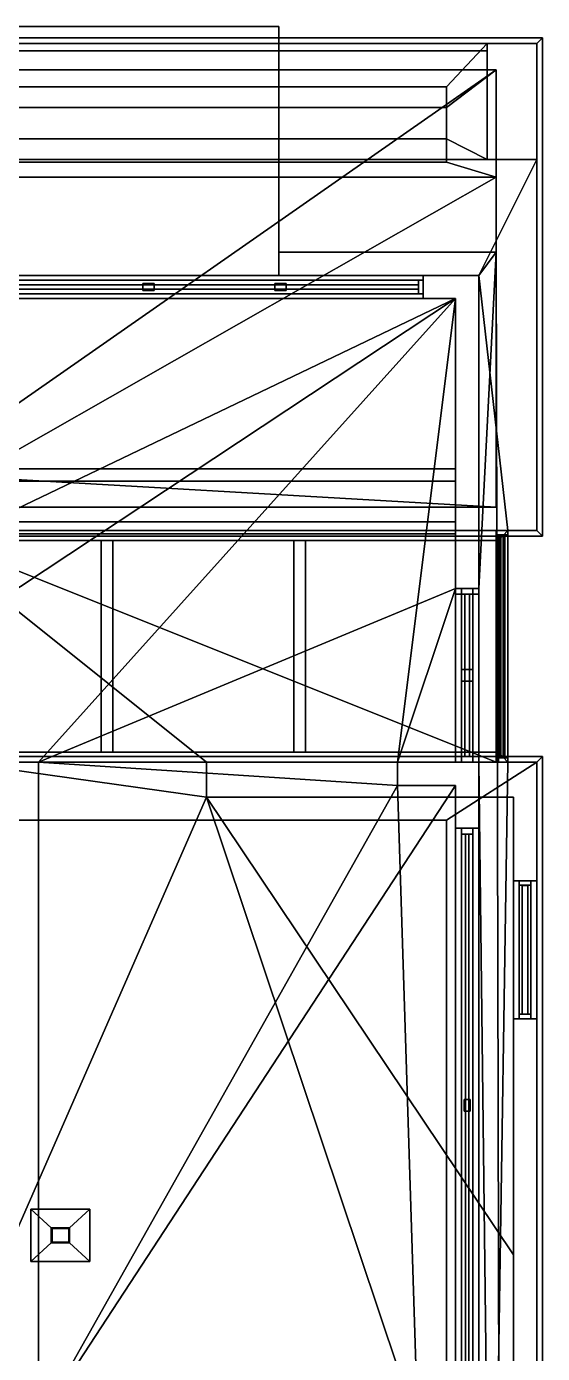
# Model space of a CAD drawing. Extents: x -7.1 to 5.5, y -11 to 12.
# Drawn here: x 0.99 to 5.44, y 0.6 to 12.05 of the extents above; entities that cross this region are included whole.
import ezdxf

# ---------------------------------------------------------------- set-up
doc = ezdxf.new("R2010")
doc.units = 0

msp = doc.modelspace()

# ---------------------------------------------------------------- linework, layer by layer
for points in [[(3.165, 12.047, -0.005), (-4.785, 12.047, -0.005), (-4.785, 12.047, 1.319), (3.165, 12.047, 1.319)], [(-4.785, 9.9, 1.319), (3.165, 9.9, 1.319), (3.165, 12.047, 1.319), (-4.785, 12.047, 1.319)], [(3.165, 12.047, -0.005), (3.165, 12.047, 1.319), (3.165, 10.1, 0.095), (3.165, 10.1, -0.005)], [(3.165, 12.047, 1.319), (3.165, 9.9, 1.319), (3.165, 9.9, 0.095), (3.165, 10.1, 0.095)], [(5.44, 11.95, 12.1), (5.44, 11.95, 11.97), (-7.06, 11.95, 11.97), (-7.06, 11.95, 12.1)], [(5.39, 11.9, 12.1), (5.44, 11.95, 12.1), (-7.06, 11.95, 12.1), (-7.01, 11.9, 12.1)], [(-7.01, 11.9, 11.97), (-7.06, 11.95, 11.97), (5.44, 11.95, 11.97), (5.39, 11.9, 11.97)], [(5.39, 7.7, 12.1), (5.44, 7.65, 12.1), (5.44, 11.95, 12.1), (5.39, 11.9, 12.1)], [(5.39, 11.9, 11.97), (5.44, 11.95, 11.97), (5.44, 7.65, 11.97), (5.39, 7.7, 11.97)], [(5.44, 11.95, 12.1), (5.44, 7.65, 12.1), (5.44, 7.65, 11.97), (5.44, 11.95, 11.97)], [(4.962, 11.9, 10.695), (-6.582, 11.9, 10.695), (-7.01, 11.9, 12.226), (5.39, 11.9, 12.226)], [(-7.01, 11.9, 12.226), (-7.01, 7.7, 12.226), (5.39, 7.7, 12.226), (5.39, 11.9, 12.226)], [(-6.582, 11.9, 3.737), (4.962, 11.9, 3.737), (4.962, 11.836, 3.721), (-6.582, 11.836, 3.721)], [(4.962, 11.9, 3.737), (-6.582, 11.9, 3.737), (-6.233, 11.527, 4.835), (4.612, 11.527, 4.835)], [(-6.582, 11.9, 7.095), (4.962, 11.9, 7.095), (4.962, 10.9, 7.095), (-6.582, 10.9, 7.095)], [(4.962, 11.9, 7.095), (-6.582, 11.9, 7.095), (-6.233, 11.527, 8.435), (4.612, 11.527, 8.435)], [(-6.582, 11.9, 10.695), (4.962, 11.9, 10.695), (4.962, 10.9, 10.695), (-6.582, 10.9, 10.695)], [(-6.582, 11.836, 3.721), (4.962, 11.836, 3.721), (4.962, 10.9, 3.495), (-6.582, 10.9, 3.495)], [(4.962, 10.9, 7.095), (4.962, 11.9, 3.737), (4.612, 11.527, 4.835), (4.612, 11.078, 6.455)], [(4.962, 10.9, 10.695), (4.962, 11.9, 7.095), (4.612, 11.527, 8.435), (4.612, 11.078, 10.055)], [(4.962, 10.9, 3.495), (4.962, 11.837, 3.722), (4.962, 11.9, 3.495)], [(4.962, 10.9, 7.095), (4.962, 11.9, 7.095), (4.962, 11.9, 3.495)], [(5.39, 11.9, 7.095), (5.39, 11.9, 3.495), (4.962, 11.9, 3.495), (4.962, 11.9, 7.095)], [(4.962, 11.9, 3.495), (5.39, 11.9, 3.495), (5.39, 10.9, 3.495), (4.962, 10.9, 3.495)], [(4.962, 10.9, 10.695), (4.962, 11.9, 10.695), (4.962, 11.9, 7.095)], [(5.39, 11.9, 10.695), (5.39, 11.9, 7.095), (4.962, 11.9, 7.095), (4.962, 11.9, 10.695)], [(5.39, 11.9, 10.695), (4.962, 11.9, 10.695), (5.39, 11.9, 12.226)], [(5.39, 7.7, 3.495), (5.39, 11.9, 3.495), (5.39, 11.9, 7.095), (5.39, 7.7, 7.095)], [(5.39, 7.7, 7.095), (5.39, 11.9, 7.095), (5.39, 11.9, 10.695), (5.39, 7.7, 10.695)], [(5.39, 11.9, 10.695), (5.39, 11.9, 12.226), (5.39, 7.7, 12.226), (5.39, 7.7, 10.695)], [(-6.66, 11.674, 3.695), (5.04, 11.674, 3.695), (4.612, 11.348, 4.835), (-6.233, 11.348, 4.835)], [(0.04, 8.189, 3.695), (5.04, 11.674, 3.695), (-6.66, 11.674, 3.695), (-2.16, 8.189, 3.695)], [(-6.66, 11.674, 7.295), (5.04, 11.674, 7.295), (4.612, 11.348, 8.435), (-6.233, 11.348, 8.435)], [(0.04, 8.189, 7.295), (5.04, 11.674, 7.295), (-6.66, 11.674, 7.295), (-2.16, 8.189, 7.295)], [(5.04, 11.674, 3.695), (0.04, 8.189, 3.695), (5.04, 7.9, 3.695)], [(5.04, 11.674, 7.295), (0.04, 8.189, 7.295), (5.04, 7.9, 7.295)], [(5.04, 11.674, 3.695), (5.04, 10.748, 6.895), (4.612, 10.878, 6.455), (4.612, 11.348, 4.835)], [(5.04, 11.674, 7.295), (5.04, 10.748, 10.495), (4.612, 10.878, 10.055), (4.612, 11.348, 8.435)], [(5.04, 11.674, 3.695), (5.04, 7.9, 3.695), (5.04, 7.9, 6.895), (5.04, 10.748, 6.895)], [(5.04, 11.674, 7.295), (5.04, 7.9, 7.295), (5.04, 7.9, 10.495), (5.04, 10.748, 10.495)], [(4.612, 11.348, 4.835), (4.612, 11.527, 4.835), (-6.233, 11.527, 4.835), (-6.233, 11.348, 4.835)], [(4.612, 11.348, 8.435), (4.612, 11.527, 8.435), (-6.233, 11.527, 8.435), (-6.233, 11.348, 8.435)], [(4.612, 10.878, 6.455), (4.612, 11.078, 6.455), (4.612, 11.527, 4.835), (4.612, 11.348, 4.835)], [(4.612, 10.878, 10.055), (4.612, 11.078, 10.055), (4.612, 11.527, 8.435), (4.612, 11.348, 8.435)], [(-6.582, 10.9, 7.095), (4.962, 10.9, 7.095), (4.612, 11.078, 6.455), (-6.233, 11.078, 6.455)], [(-6.582, 10.9, 10.695), (4.962, 10.9, 10.695), (4.612, 11.078, 10.055), (-6.233, 11.078, 10.055)], [(-6.233, 10.878, 6.455), (-6.233, 11.078, 6.455), (4.612, 11.078, 6.455), (4.612, 10.878, 6.455)], [(-6.233, 10.878, 10.055), (-6.233, 11.078, 10.055), (4.612, 11.078, 10.055), (4.612, 10.878, 10.055)], [(-7.01, 10.9, 3.295), (-7.01, 10.9, 3.495), (5.39, 10.9, 3.495), (5.39, 10.9, 3.295)], [(4.89, 9.9, 3.295), (-6.51, 9.9, 3.295), (-7.01, 10.9, 3.295), (5.39, 10.9, 3.295)], [(5.04, 10.748, 6.895), (-6.66, 10.748, 6.895), (-6.233, 10.878, 6.455), (4.612, 10.878, 6.455)], [(5.04, 10.748, 10.495), (-6.66, 10.748, 10.495), (-6.233, 10.878, 10.055), (4.612, 10.878, 10.055)], [(4.89, 9.9, 3.295), (5.39, 10.9, 3.295), (5.39, 7.7, 3.295), (5.14, 7.7, 3.295)], [(5.39, 10.9, 3.295), (5.39, 10.9, 3.495), (5.39, 7.7, 3.495), (5.39, 7.7, 3.295)], [(-2.16, 7.9, 6.895), (-6.66, 10.748, 6.895), (5.04, 10.748, 6.895), (0.04, 7.9, 6.895)], [(-2.16, 7.9, 10.495), (-6.66, 10.748, 10.495), (5.04, 10.748, 10.495), (0.04, 7.9, 10.495)], [(5.04, 10.748, 6.895), (5.04, 7.9, 6.895), (0.04, 7.9, 6.895)], [(5.04, 10.748, 10.495), (5.04, 7.9, 10.495), (0.04, 7.9, 10.495)], [(4.89, 9.9, 0.095), (5.04, 10.1, 0.095), (3.165, 10.1, 0.095), (3.165, 9.9, 0.095)], [(5.04, 10.1, 0.095), (5.04, 10.1, -0.005), (3.165, 10.1, -0.005), (3.165, 10.1, 0.095)], [(4.89, 7.2, 0.095), (5.04, 10.1, 0.095), (4.89, 9.9, 0.095)], [(4.89, 7.2, 0.095), (4.89, 5.7, 0.095), (5.09, -10.867, 0.095), (5.04, 10.1, 0.095)], [(5.09, -10.867, 0.095), (5.09, -10.867, -0.005), (5.04, 10.1, -0.005), (5.04, 10.1, 0.095)], [(-6.51, 9.9, 3.295), (4.89, 9.9, 3.295), (4.411, 9.9, 2.993), (-6.031, 9.9, 2.993)], [(3.165, 9.9, 1.319), (-4.785, 9.9, 1.319), (-6.031, 9.9, 1.495), (4.411, 9.9, 1.495)], [(4.411, 9.9, 1.495), (-6.031, 9.9, 1.495), (-6.031, 9.7, 1.495), (4.411, 9.7, 1.495)], [(-6.031, 9.9, 2.993), (4.411, 9.9, 2.993), (4.411, 9.7, 2.993), (-6.031, 9.7, 2.993)], [(4.411, 9.86, 2.993), (4.371, 9.86, 2.953), (-5.991, 9.86, 2.953), (-6.031, 9.86, 2.993)], [(-6.031, 9.86, 1.495), (-5.991, 9.86, 1.535), (4.371, 9.86, 1.535), (4.411, 9.86, 1.495)], [(4.371, 9.86, 1.535), (-5.991, 9.86, 1.535), (-5.991, 9.74, 1.535), (4.371, 9.74, 1.535)], [(-5.991, 9.86, 2.953), (4.371, 9.86, 2.953), (4.371, 9.74, 2.953), (-5.991, 9.74, 2.953)], [(4.411, 9.9, 1.495), (4.89, 9.9, 0.095), (3.165, 9.9, 0.095), (3.165, 9.9, 1.319)], [(4.371, 9.86, 2.953), (4.371, 9.86, 1.535), (4.371, 9.74, 1.535), (4.371, 9.74, 2.953)], [(4.411, 9.86, 1.495), (4.371, 9.86, 1.535), (4.371, 9.86, 2.953), (4.411, 9.86, 2.993)], [(4.411, 9.9, 2.993), (4.411, 9.9, 1.495), (4.411, 9.7, 1.495), (4.411, 9.7, 2.993)], [(4.89, 9.9, 3.295), (4.89, 9.9, 0.095), (4.411, 9.9, 1.495), (4.411, 9.9, 2.993)], [(4.89, 7.2, 0.095), (4.89, 9.9, 0.095), (4.89, 9.9, 3.295), (4.89, 7.2, 2.095)], [(4.89, 7.2, 3.095), (4.89, 9.9, 3.295), (4.89, -10.5, 3.295), (4.89, 5.7, 3.095)], [(4.89, 9.9, 3.295), (5.14, 7.7, 3.295), (5.14, 5.7, 3.295), (4.89, -10.5, 3.295)], [(4.89, 7.2, 2.095), (4.89, 9.9, 3.295), (4.89, 7.2, 3.095)], [(4.411, 9.74, 1.495), (4.371, 9.74, 1.535), (-5.991, 9.74, 1.535), (-6.031, 9.74, 1.495)], [(-6.031, 9.74, 2.993), (-5.991, 9.74, 2.953), (4.371, 9.74, 2.953), (4.411, 9.74, 2.993)], [(-5.991, 9.818, 1.535), (-5.991, 9.818, 2.953), (4.371, 9.818, 2.953), (4.371, 9.818, 1.535)], [(-5.991, 9.818, 2.953), (-5.991, 9.782, 2.953), (4.371, 9.782, 2.953), (4.371, 9.818, 2.953)], [(4.371, 9.818, 1.535), (4.371, 9.782, 1.535), (-5.991, 9.782, 1.535), (-5.991, 9.818, 1.535)], [(-5.991, 9.782, 1.535), (4.371, 9.782, 1.535), (4.371, 9.782, 2.953), (-5.991, 9.782, 2.953)], [(1.989, 9.77, 2.953), (1.989, 9.83, 2.953), (1.989, 9.83, 1.535), (1.989, 9.77, 1.535)], [(1.989, 9.83, 1.535), (1.989, 9.83, 2.953), (2.089, 9.83, 2.953), (2.089, 9.83, 1.535)], [(1.989, 9.77, 2.953), (1.989, 9.77, 1.535), (2.089, 9.77, 1.535), (2.089, 9.77, 2.953)], [(2.089, 9.77, 2.953), (2.089, 9.77, 1.535), (2.089, 9.83, 1.535), (2.089, 9.83, 2.953)], [(3.129, 9.83, 1.535), (3.129, 9.83, 2.953), (3.229, 9.83, 2.953), (3.229, 9.83, 1.535)], [(3.129, 9.77, 2.953), (3.129, 9.83, 2.953), (3.129, 9.83, 1.535), (3.129, 9.77, 1.535)], [(3.129, 9.77, 2.953), (3.129, 9.77, 1.535), (3.229, 9.77, 1.535), (3.229, 9.77, 2.953)], [(3.229, 9.77, 2.953), (3.229, 9.77, 1.535), (3.229, 9.83, 1.535), (3.229, 9.83, 2.953)], [(4.371, 9.818, 2.953), (4.371, 9.782, 2.953), (4.371, 9.782, 1.535), (4.371, 9.818, 1.535)], [(4.411, 9.74, 2.993), (4.371, 9.74, 2.953), (4.371, 9.74, 1.535), (4.411, 9.74, 1.495)], [(4.69, 9.7, 3.095), (-3.66, 5.7, 3.095), (-6.31, 9.7, 3.095)], [(-6.31, 9.7, 0.095), (0.64, 5.7, 0.095), (1.09, 5.7, 0.095), (4.69, 9.7, 0.095)], [(4.69, 9.7, 3.095), (-6.31, 9.7, 3.095), (-6.031, 9.7, 2.993), (4.411, 9.7, 2.993)], [(-6.31, 9.7, 0.095), (4.69, 9.7, 0.095), (4.411, 9.7, 1.495), (-6.031, 9.7, 1.495)], [(4.69, 9.7, 3.095), (-1.36, 5.7, 3.095), (-3.66, 5.7, 3.095)], [(4.69, 9.7, 3.095), (1.09, 5.7, 3.095), (-1.36, 5.7, 3.095)], [(4.69, 7.2, 3.095), (1.09, 5.7, 3.095), (4.69, 9.7, 3.095)], [(1.09, 5.7, 0.095), (4.19, 5.7, 0.095), (4.69, 9.7, 0.095)], [(4.69, 7.2, 0.095), (4.69, 9.7, 0.095), (4.19, 5.7, 0.095)], [(4.69, 9.7, 0.095), (4.69, 9.7, 2.095), (4.411, 9.7, 1.495)], [(4.69, 9.7, 2.095), (4.69, 9.7, 3.095), (4.411, 9.7, 2.993), (4.411, 9.7, 1.495)], [(4.69, 9.7, 2.095), (4.69, 7.2, 2.095), (4.69, 7.2, 3.095), (4.69, 9.7, 3.095)], [(4.69, 9.7, 0.095), (4.69, 7.2, 0.095), (4.69, 7.2, 2.095), (4.69, 9.7, 2.095)], [(4.69, 8.23, 1.045), (-4.31, 8.23, 1.045), (-4.31, 7.67, 1.045), (4.69, 7.67, 1.045)], [(4.69, 8.23, 0.945), (-4.31, 8.23, 0.945), (-4.31, 8.23, 1.045), (4.69, 8.23, 1.045)], [(4.69, 8.23, 0.945), (4.69, 7.67, 0.945), (-4.31, 7.67, 0.945), (-4.31, 8.23, 0.945)], [(0.04, 8.189, 3.695), (0.04, 7.9, 3.695), (5.04, 7.9, 3.695)], [(0.04, 8.189, 7.295), (0.04, 7.9, 7.295), (5.04, 7.9, 7.295)], [(4.69, 8.125, 0.095), (-4.31, 8.125, 0.095), (-4.31, 8.125, 0.945), (4.69, 8.125, 0.945)], [(5.04, 7.9, 3.695), (0.04, 7.9, 3.695), (0.04, 7.9, 6.895), (5.04, 7.9, 6.895)], [(5.04, 7.9, 7.295), (0.04, 7.9, 7.295), (0.04, 7.9, 10.495), (5.04, 7.9, 10.495)], [(-7.01, 7.7, 12.1), (-7.06, 7.65, 12.1), (5.44, 7.65, 12.1), (5.39, 7.7, 12.1)], [(5.39, 7.7, 11.97), (5.44, 7.65, 11.97), (-7.06, 7.65, 11.97), (-7.01, 7.7, 11.97)], [(-6.76, 7.7, 11.345), (5.14, 7.7, 11.345), (5.39, 7.7, 12.226), (-7.01, 7.7, 12.226)], [(5.14, 7.7, 11.345), (-6.76, 7.7, 11.345), (-6.679, 7.613, 11.345), (5.059, 7.613, 11.345)], [(5.059, 7.613, 11.345), (-6.679, 7.613, 11.345), (-6.66, 7.7, 11.019), (5.04, 7.7, 11.019)], [(4.69, 7.775, 0.945), (-4.31, 7.775, 0.945), (-4.31, 7.775, 0.095), (4.69, 7.775, 0.095)], [(-4.31, 7.67, 0.945), (4.69, 7.67, 0.945), (4.69, 7.67, 1.045), (-4.31, 7.67, 1.045)], [(5.04, 5.7, 6.895), (-0.685, 5.7, 6.895), (0.04, 7.7, 6.895)], [(5.04, 5.7, 3.495), (5.04, 7.7, 3.495), (0.04, 7.7, 3.495), (2.54, 5.7, 3.495)], [(0.04, 7.7, 3.495), (5.04, 7.7, 3.495), (5.04, 7.7, 6.895), (0.04, 7.7, 6.895)], [(0.04, 7.7, 6.895), (5.04, 7.7, 6.895), (5.04, 5.7, 6.895)], [(0.39, 5.7, 3.495), (2.54, 5.7, 3.495), (0.04, 7.7, 3.495)], [(5.04, 5.7, 7.095), (5.04, 7.7, 7.095), (0.04, 7.7, 7.095), (2.54, 5.7, 7.095)], [(0.04, 7.7, 7.095), (5.04, 7.7, 7.095), (5.04, 7.7, 11.019), (0.04, 7.7, 11.019)], [(0.39, 5.7, 7.095), (2.54, 5.7, 7.095), (0.04, 7.7, 7.095)], [(5.04, 7.7, 3.495), (5.04, 5.7, 3.495), (5.04, 5.738, 3.544), (5.04, 7.662, 3.544)], [(5.04, 5.7, 7.095), (5.04, 7.7, 7.095), (5.04, 7.662, 7.046), (5.04, 5.738, 7.046)], [(5.04, 7.662, 7.046), (5.04, 7.7, 7.095), (5.04, 7.7, 3.495), (5.04, 7.662, 3.544)], [(5.04, 5.7, 6.895), (5.04, 7.7, 6.895), (5.04, 7.7, 7.095), (5.04, 5.7, 7.095)], [(5.04, 7.7, 7.095), (5.04, 5.7, 7.095), (5.04, 5.738, 7.144), (5.04, 7.662, 7.144)], [(5.04, 5.7, 10.695), (5.04, 7.7, 10.695), (5.04, 7.662, 10.646), (5.04, 5.738, 10.646)], [(5.04, 7.662, 10.646), (5.04, 7.7, 10.695), (5.04, 7.7, 7.095), (5.04, 7.662, 7.144)], [(5.059, 5.7, 11.019), (5.04, 7.7, 11.019), (5.04, 7.7, 10.695), (5.04, 5.7, 10.695)], [(5.059, 5.787, 11.345), (5.059, 7.613, 11.345), (5.04, 7.7, 11.019), (5.059, 5.7, 11.019)], [(5.14, 5.7, 11.345), (5.14, 7.7, 11.345), (5.059, 7.613, 11.345), (5.059, 5.787, 11.345)], [(5.14, 7.7, 3.495), (5.39, 7.7, 3.495), (5.39, 7.7, 7.095), (5.14, 7.7, 7.095)], [(5.14, 5.7, 7.095), (5.14, 5.738, 7.046), (5.14, 7.662, 7.046), (5.14, 7.7, 7.095)], [(5.14, 7.7, 3.495), (5.14, 7.662, 3.544), (5.14, 5.738, 3.544), (5.14, 5.7, 3.495)], [(5.14, 7.7, 7.095), (5.14, 7.662, 7.046), (5.14, 7.662, 3.544), (5.14, 7.7, 3.495)], [(5.39, 7.7, 3.295), (5.39, 7.7, 3.495), (5.14, 7.7, 3.495), (5.14, 7.7, 3.295)], [(5.14, 5.7, 3.295), (5.14, 7.7, 3.295), (5.14, 7.7, 3.495), (5.14, 5.7, 3.495)], [(5.14, 7.7, 7.095), (5.39, 7.7, 7.095), (5.39, 7.7, 10.695), (5.14, 7.7, 10.695)], [(5.14, 5.7, 10.695), (5.14, 5.738, 10.646), (5.14, 7.662, 10.646), (5.14, 7.7, 10.695)], [(5.14, 7.7, 7.095), (5.14, 7.662, 7.144), (5.14, 5.738, 7.144), (5.14, 5.7, 7.095)], [(5.14, 7.7, 10.695), (5.14, 7.662, 10.646), (5.14, 7.662, 7.144), (5.14, 7.7, 7.095)], [(5.14, 7.7, 10.695), (5.39, 7.7, 10.695), (5.39, 7.7, 12.226), (5.14, 7.7, 11.345)], [(5.14, 5.7, 10.695), (5.14, 7.7, 10.695), (5.14, 7.7, 11.345), (5.14, 5.7, 11.345)], [(5.44, 7.65, 12.1), (-7.06, 7.65, 12.1), (-7.06, 7.65, 11.97), (5.44, 7.65, 11.97)], [(5.059, 7.613, 11.239), (5.059, 5.787, 11.239), (-6.679, 5.787, 11.239), (-6.679, 7.613, 11.239)], [(-6.679, 5.787, 11.275), (5.059, 5.787, 11.275), (5.059, 7.613, 11.275), (-6.679, 7.613, 11.275)], [(5.059, 7.613, 11.275), (5.059, 7.613, 11.239), (-6.679, 7.613, 11.239), (-6.679, 7.613, 11.275)], [(1.631, 7.613, 11.213), (1.631, 5.787, 11.213), (1.631, 5.787, 11.301), (1.631, 7.613, 11.301)], [(1.731, 5.787, 11.213), (1.631, 5.787, 11.213), (1.631, 7.613, 11.213), (1.731, 7.613, 11.213)], [(1.731, 7.613, 11.301), (1.631, 7.613, 11.301), (1.631, 5.787, 11.301), (1.731, 5.787, 11.301)], [(1.731, 5.787, 11.301), (1.731, 5.787, 11.213), (1.731, 7.613, 11.213), (1.731, 7.613, 11.301)], [(3.395, 7.613, 11.301), (3.295, 7.613, 11.301), (3.295, 5.787, 11.301), (3.395, 5.787, 11.301)], [(3.395, 5.787, 11.213), (3.295, 5.787, 11.213), (3.295, 7.613, 11.213), (3.395, 7.613, 11.213)], [(3.295, 7.613, 11.213), (3.295, 5.787, 11.213), (3.295, 5.787, 11.301), (3.295, 7.613, 11.301)], [(3.395, 5.787, 11.301), (3.395, 5.787, 11.213), (3.395, 7.613, 11.213), (3.395, 7.613, 11.301)], [(5.14, 5.738, 3.544), (5.14, 7.662, 3.544), (5.04, 7.662, 3.544), (5.04, 5.738, 3.544)], [(5.14, 7.662, 7.046), (5.14, 5.738, 7.046), (5.04, 5.738, 7.046), (5.04, 7.662, 7.046)], [(5.14, 7.662, 7.046), (5.04, 7.662, 7.046), (5.04, 7.662, 3.544), (5.14, 7.662, 3.544)], [(5.14, 5.738, 7.144), (5.14, 7.662, 7.144), (5.04, 7.662, 7.144), (5.04, 5.738, 7.144)], [(5.14, 7.662, 10.646), (5.14, 5.738, 10.646), (5.04, 5.738, 10.646), (5.04, 7.662, 10.646)], [(5.14, 7.662, 10.646), (5.04, 7.662, 10.646), (5.04, 7.662, 7.144), (5.14, 7.662, 7.144)], [(5.059, 5.787, 11.275), (5.059, 5.787, 11.239), (5.059, 7.613, 11.239), (5.059, 7.613, 11.275)], [(5.065, 5.738, 5.944), (5.065, 7.662, 5.944), (5.065, 7.662, 5.846), (5.065, 5.738, 5.846)], [(5.115, 5.738, 5.944), (5.115, 7.662, 5.944), (5.065, 7.662, 5.944), (5.065, 5.738, 5.944)], [(5.115, 7.662, 5.846), (5.115, 5.738, 5.846), (5.065, 5.738, 5.846), (5.065, 7.662, 5.846)], [(5.115, 7.662, 4.646), (5.115, 5.738, 4.646), (5.065, 5.738, 4.646), (5.065, 7.662, 4.646)], [(5.115, 5.738, 4.744), (5.115, 7.662, 4.744), (5.065, 7.662, 4.744), (5.065, 5.738, 4.744)], [(5.065, 5.738, 4.744), (5.065, 7.662, 4.744), (5.065, 7.662, 4.646), (5.065, 5.738, 4.646)], [(5.065, 5.738, 9.544), (5.065, 7.662, 9.544), (5.065, 7.662, 9.446), (5.065, 5.738, 9.446)], [(5.115, 5.738, 9.544), (5.115, 7.662, 9.544), (5.065, 7.662, 9.544), (5.065, 5.738, 9.544)], [(5.115, 7.662, 9.446), (5.115, 5.738, 9.446), (5.065, 5.738, 9.446), (5.065, 7.662, 9.446)], [(5.115, 7.662, 8.246), (5.115, 5.738, 8.246), (5.065, 5.738, 8.246), (5.065, 7.662, 8.246)], [(5.115, 5.738, 8.344), (5.115, 7.662, 8.344), (5.065, 7.662, 8.344), (5.065, 5.738, 8.344)], [(5.065, 5.738, 8.344), (5.065, 7.662, 8.344), (5.065, 7.662, 8.246), (5.065, 5.738, 8.246)], [(5.08, 5.738, 3.544), (5.08, 5.738, 7.046), (5.08, 7.662, 7.046), (5.08, 7.662, 3.544)], [(5.1, 5.738, 3.544), (5.08, 5.738, 3.544), (5.08, 7.662, 3.544), (5.1, 7.662, 3.544)], [(5.1, 7.662, 7.046), (5.08, 7.662, 7.046), (5.08, 5.738, 7.046), (5.1, 5.738, 7.046)], [(5.1, 7.662, 7.046), (5.1, 7.662, 3.544), (5.08, 7.662, 3.544), (5.08, 7.662, 7.046)], [(5.08, 5.738, 7.144), (5.08, 5.738, 10.646), (5.08, 7.662, 10.646), (5.08, 7.662, 7.144)], [(5.1, 5.738, 7.144), (5.08, 5.738, 7.144), (5.08, 7.662, 7.144), (5.1, 7.662, 7.144)], [(5.1, 7.662, 10.646), (5.08, 7.662, 10.646), (5.08, 5.738, 10.646), (5.1, 5.738, 10.646)], [(5.1, 7.662, 10.646), (5.1, 7.662, 7.144), (5.08, 7.662, 7.144), (5.08, 7.662, 10.646)], [(5.1, 5.738, 3.544), (5.1, 7.662, 3.544), (5.1, 7.662, 7.046), (5.1, 5.738, 7.046)], [(5.1, 5.738, 7.144), (5.1, 7.662, 7.144), (5.1, 7.662, 10.646), (5.1, 5.738, 10.646)], [(5.115, 5.738, 5.944), (5.115, 5.738, 5.846), (5.115, 7.662, 5.846), (5.115, 7.662, 5.944)], [(5.115, 5.738, 4.744), (5.115, 5.738, 4.646), (5.115, 7.662, 4.646), (5.115, 7.662, 4.744)], [(5.115, 5.738, 9.544), (5.115, 5.738, 9.446), (5.115, 7.662, 9.446), (5.115, 7.662, 9.544)], [(5.115, 5.738, 8.344), (5.115, 5.738, 8.246), (5.115, 7.662, 8.246), (5.115, 7.662, 8.344)], [(4.69, 7.2, 3.095), (4.19, 5.7, 3.095), (1.09, 5.7, 3.095)], [(4.69, 7.2, 3.095), (4.69, 5.7, 3.095), (4.19, 5.7, 3.095)], [(4.69, 7.2, 0.095), (4.19, 5.7, 0.095), (4.69, 5.7, 0.095)], [(4.69, 7.2, 2.095), (4.69, 5.7, 2.095), (4.69, 5.75, 2.179), (4.69, 7.15, 2.179)], [(4.69, 5.7, 3.095), (4.69, 7.2, 3.095), (4.69, 7.15, 3.012), (4.69, 5.75, 3.012)], [(4.69, 7.2, 3.095), (4.69, 7.2, 2.095), (4.69, 7.15, 2.179), (4.69, 7.15, 3.012)], [(4.89, 5.7, 2.095), (4.69, 5.7, 2.095), (4.69, 7.2, 2.095), (4.89, 7.2, 2.095)], [(4.69, 7.2, 0.095), (4.89, 7.2, 0.095), (4.89, 7.2, 2.095), (4.69, 7.2, 2.095)], [(4.69, 7.2, 0.095), (4.69, 5.7, 0.095), (4.89, 5.7, 0.095), (4.89, 7.2, 0.095)], [(4.89, 7.15, 2.179), (4.89, 7.15, 3.012), (4.69, 7.15, 3.012), (4.69, 7.15, 2.179)], [(4.89, 5.75, 3.012), (4.69, 5.75, 3.012), (4.69, 7.15, 3.012), (4.89, 7.15, 3.012)], [(4.89, 5.75, 2.179), (4.89, 7.15, 2.179), (4.69, 7.15, 2.179), (4.69, 5.75, 2.179)], [(4.74, 7.2, 2.095), (4.74, 7.15, 2.02), (4.74, 5.75, 2.02), (4.74, 5.7, 2.095)], [(4.74, 7.2, 0.095), (4.74, 7.15, 0.095), (4.74, 7.15, 2.02), (4.74, 7.2, 2.095)], [(4.84, 5.75, 2.02), (4.74, 5.75, 2.02), (4.74, 7.15, 2.02), (4.84, 7.15, 2.02)], [(4.74, 7.15, 0.095), (4.84, 7.15, 0.095), (4.84, 7.15, 2.02), (4.74, 7.15, 2.02)], [(4.77, 5.75, 2.179), (4.77, 5.75, 3.012), (4.77, 7.15, 3.012), (4.77, 7.15, 2.179)], [(4.77, 5.75, 2.179), (4.77, 7.15, 2.179), (4.81, 7.15, 2.179), (4.81, 5.75, 2.179)], [(4.77, 5.75, 3.012), (4.81, 5.75, 3.012), (4.81, 7.15, 3.012), (4.77, 7.15, 3.012)], [(4.77, 7.15, 2.179), (4.77, 7.15, 3.012), (4.81, 7.15, 3.012), (4.81, 7.15, 2.179)], [(4.81, 7.15, 2.179), (4.81, 7.15, 3.012), (4.81, 5.75, 3.012), (4.81, 5.75, 2.179)], [(4.84, 5.7, 2.095), (4.84, 5.75, 2.02), (4.84, 7.15, 2.02), (4.84, 7.2, 2.095)], [(4.84, 7.2, 2.095), (4.84, 7.15, 2.02), (4.84, 7.15, 0.095), (4.84, 7.2, 0.095)], [(4.89, 5.7, 2.095), (4.89, 7.2, 2.095), (4.89, 7.15, 2.179), (4.89, 5.75, 2.179)], [(4.89, 7.2, 2.095), (4.89, 7.2, 3.095), (4.89, 7.15, 3.012), (4.89, 7.15, 2.179)], [(4.89, 7.2, 3.095), (4.89, 5.7, 3.095), (4.89, 5.75, 3.012), (4.89, 7.15, 3.012)], [(4.74, 6.5, 2.179), (4.74, 6.5, 3.012), (4.84, 6.5, 3.012), (4.84, 6.5, 2.179)], [(4.74, 6.4, 2.179), (4.74, 6.4, 3.012), (4.74, 6.5, 3.012), (4.74, 6.5, 2.179)], [(4.84, 6.5, 2.179), (4.84, 6.5, 3.012), (4.84, 6.4, 3.012), (4.84, 6.4, 2.179)], [(4.84, 6.4, 2.179), (4.84, 6.4, 3.012), (4.74, 6.4, 3.012), (4.74, 6.4, 2.179)], [(-7.06, 5.75, 11.97), (-7.06, 5.75, 12.1), (5.44, 5.75, 12.1), (5.44, 5.75, 11.97)], [(-7.01, 5.7, 11.97), (-7.06, 5.75, 11.97), (5.44, 5.75, 11.97), (5.39, 5.7, 11.97)], [(5.39, 5.7, 12.1), (5.44, 5.75, 12.1), (-7.06, 5.75, 12.1), (-7.01, 5.7, 12.1)], [(-6.76, 5.7, 11.345), (5.14, 5.7, 11.345), (5.059, 5.787, 11.345), (-6.679, 5.787, 11.345)], [(-6.679, 5.787, 11.345), (5.059, 5.787, 11.345), (5.059, 5.7, 11.019), (-6.66, 5.7, 11.019)], [(5.059, 5.787, 11.239), (5.059, 5.787, 11.275), (-6.679, 5.787, 11.275), (-6.679, 5.787, 11.239)], [(4.89, 5.75, 3.012), (4.89, 5.75, 2.179), (4.69, 5.75, 2.179), (4.69, 5.75, 3.012)], [(4.69, 5.7, 2.095), (4.69, 5.7, 3.095), (4.69, 5.75, 3.012), (4.69, 5.75, 2.179)], [(4.84, 5.75, 0.095), (4.74, 5.75, 0.095), (4.74, 5.75, 2.02), (4.84, 5.75, 2.02)], [(4.74, 5.7, 2.095), (4.74, 5.75, 2.02), (4.74, 5.75, 0.095), (4.74, 5.7, 0.095)], [(4.77, 5.75, 3.012), (4.77, 5.75, 2.179), (4.81, 5.75, 2.179), (4.81, 5.75, 3.012)], [(4.84, 5.7, 0.095), (4.84, 5.75, 0.095), (4.84, 5.75, 2.02), (4.84, 5.7, 2.095)], [(4.89, 5.7, 3.095), (4.89, 5.7, 2.095), (4.89, 5.75, 2.179), (4.89, 5.75, 3.012)], [(5.04, 5.738, 3.544), (5.04, 5.7, 3.495), (5.04, 5.7, 7.095), (5.04, 5.738, 7.046)], [(5.14, 5.738, 3.544), (5.04, 5.738, 3.544), (5.04, 5.738, 7.046), (5.14, 5.738, 7.046)], [(5.04, 5.738, 7.144), (5.04, 5.7, 7.095), (5.04, 5.7, 10.695), (5.04, 5.738, 10.646)], [(5.14, 5.738, 7.144), (5.04, 5.738, 7.144), (5.04, 5.738, 10.646), (5.14, 5.738, 10.646)], [(5.1, 5.738, 3.544), (5.1, 5.738, 7.046), (5.08, 5.738, 7.046), (5.08, 5.738, 3.544)], [(5.1, 5.738, 7.144), (5.1, 5.738, 10.646), (5.08, 5.738, 10.646), (5.08, 5.738, 7.144)], [(5.14, 5.7, 7.095), (5.14, 5.7, 3.495), (5.14, 5.738, 3.544), (5.14, 5.738, 7.046)], [(5.14, 5.7, 10.695), (5.14, 5.7, 7.095), (5.14, 5.738, 7.144), (5.14, 5.738, 10.646)], [(5.39, 5.7, 11.97), (5.44, 5.75, 11.97), (5.44, -11.05, 11.97), (5.39, -11, 11.97)], [(5.39, -11, 12.1), (5.44, -11.05, 12.1), (5.44, 5.75, 12.1), (5.39, 5.7, 12.1)], [(5.44, 5.75, 11.97), (5.44, 5.75, 12.1), (5.44, -11.05, 12.1), (5.44, -11.05, 11.97)], [(5.39, 5.7, 12.226), (-7.01, 5.7, 12.226), (-6.232, 5.199, 12.226), (4.612, 5.199, 12.226)], [(5.14, 5.7, 11.345), (-6.76, 5.7, 11.345), (-7.01, 5.7, 12.226), (5.39, 5.7, 12.226)], [(1.09, 5.7, 3.095), (0.64, 5.7, 2.095), (-0.36, 5.7, 2.095), (-1.36, 5.7, 3.095)], [(0.39, 5.7, 6.495), (-0.685, 5.7, 6.895), (5.04, 5.7, 6.895), (2.54, 5.7, 6.495)], [(0.39, 5.7, 10.095), (-0.685, 5.7, 11.019), (5.059, 5.7, 11.019), (2.54, 5.7, 10.095)], [(2.54, 5.4, 6.495), (0.39, 0.5, 6.495), (0.39, 5.7, 6.495)], [(2.54, 5.7, 6.495), (2.54, 5.4, 6.495), (0.39, 5.7, 6.495)], [(2.54, 5.4, 3.495), (0.39, 5.7, 3.495), (0.39, 0.5, 3.495)], [(2.54, 5.4, 3.495), (2.54, 5.7, 3.495), (0.39, 5.7, 3.495)], [(2.54, 5.4, 10.095), (0.39, 0.5, 10.095), (0.39, 5.7, 10.095)], [(2.54, 5.7, 10.095), (2.54, 5.4, 10.095), (0.39, 5.7, 10.095)], [(2.54, 5.4, 7.095), (0.39, 5.7, 7.095), (0.39, 0.5, 7.095)], [(2.54, 5.4, 7.095), (2.54, 5.7, 7.095), (0.39, 5.7, 7.095)], [(1.09, 5.7, 3.095), (1.09, 5.7, 0.095), (0.64, 5.7, 0.095), (0.64, 5.7, 2.095)], [(4.19, 5.5, 3.095), (1.09, 5.7, 3.095), (4.19, 5.7, 3.095)], [(1.09, 0, 3.095), (1.09, 5.7, 3.095), (4.19, 5.5, 3.095)], [(1.09, 0, 0.095), (4.19, 5.5, 0.095), (4.19, 5.7, 0.095), (1.09, 5.7, 0.095)], [(1.09, 0, 3.095), (1.09, 0, 0.095), (1.09, 5.7, 0.095), (1.09, 5.7, 3.095)], [(2.54, 5.7, 6.495), (5.04, 5.7, 6.895), (5.04, 5.7, 3.495)], [(2.54, 5.7, 3.495), (2.54, 5.7, 6.495), (5.04, 5.7, 3.495)], [(2.54, 5.7, 3.495), (2.54, 5.4, 3.495), (2.54, 5.4, 6.495), (2.54, 5.7, 6.495)], [(2.54, 5.7, 10.095), (5.059, 5.7, 11.019), (5.04, 5.7, 7.095)], [(2.54, 5.7, 7.095), (2.54, 5.7, 10.095), (5.04, 5.7, 7.095)], [(2.54, 5.7, 7.095), (2.54, 5.4, 7.095), (2.54, 5.4, 10.095), (2.54, 5.7, 10.095)], [(4.19, 5.5, 3.095), (4.19, 5.7, 3.095), (4.19, 5.7, 0.095), (4.19, 5.5, 0.095)], [(4.69, 5.7, 3.095), (4.69, 5.7, 0.095), (4.19, 5.7, 0.095), (4.19, 5.7, 3.095)], [(5.39, -11, 12.226), (5.39, 5.7, 12.226), (4.612, 5.199, 12.226), (4.612, -10.499, 12.226)], [(4.89, 5.7, 0.095), (4.69, 5.7, 0.095), (4.69, 5.7, 2.095), (4.89, 5.7, 2.095)], [(4.89, 5.7, 3.095), (4.89, -10.5, 3.295), (4.89, -8.88, 2.87), (4.89, 5.13, 2.87)], [(4.89, 5.7, 2.095), (4.89, 5.7, 3.095), (4.89, 5.13, 2.87)], [(4.89, -10.5, 3.295), (5.14, 5.7, 3.295), (5.39, 5.7, 3.295), (5.39, -11, 3.295)], [(4.89, -10.5, 0.095), (4.89, 5.7, 0.095), (4.89, 5.13, 0.42), (4.89, -8.88, 0.42)], [(4.89, 5.7, 0.095), (4.89, 5.7, 2.095), (4.89, 5.13, 2.87), (4.89, 5.13, 0.42)], [(4.89, 5.7, 0.095), (4.89, -10.5, 0.095), (5.09, -10.867, 0.095)], [(5.39, 5.7, 3.495), (5.14, 5.7, 3.495), (5.14, 5.7, 7.095), (5.39, 5.7, 7.095)], [(5.39, 5.7, 3.295), (5.14, 5.7, 3.295), (5.14, 5.7, 3.495), (5.39, 5.7, 3.495)], [(5.39, 5.7, 7.095), (5.14, 5.7, 7.095), (5.14, 5.7, 10.695), (5.39, 5.7, 10.695)], [(5.14, 5.7, 10.695), (5.14, 5.7, 11.345), (5.39, 5.7, 12.226), (5.39, 5.7, 10.695)], [(5.39, 5.7, 3.495), (5.39, 4.678, 4.317), (5.39, 3.488, 4.317), (5.39, 1.45, 3.495)], [(5.39, 5.7, 7.095), (5.39, 4.678, 5.673), (5.39, 4.678, 4.317), (5.39, 5.7, 3.495)], [(5.39, 1.45, 7.095), (5.39, 3.488, 5.673), (5.39, 4.678, 5.673), (5.39, 5.7, 7.095)], [(5.39, 5.7, 3.295), (5.39, 5.7, 3.495), (5.39, -11, 3.495), (5.39, -11, 3.295)], [(5.39, 5.7, 7.095), (5.39, 4.678, 7.917), (5.39, 3.488, 7.917), (5.39, 1.45, 7.095)], [(5.39, 5.7, 10.695), (5.39, 4.678, 9.273), (5.39, 4.678, 7.917), (5.39, 5.7, 7.095)], [(5.39, 1.45, 10.695), (5.39, 3.488, 9.273), (5.39, 4.678, 9.273), (5.39, 5.7, 10.695)], [(5.39, 5.7, 10.695), (5.39, 5.7, 12.226), (5.39, -11, 12.226), (5.39, -11, 10.695)], [(1.09, 0, 3.095), (4.19, 5.5, 3.095), (4.69, 5.5, 3.095)], [(4.69, -10.3, 3.095), (1.09, 0, 3.095), (4.69, 5.5, 3.095)], [(4.69, -10.3, 0.095), (4.19, 5.5, 0.095), (1.09, 0, 0.095)], [(4.69, -10.3, 0.095), (4.69, 5.5, 0.095), (4.19, 5.5, 0.095)], [(4.69, 5.5, 0.095), (4.69, 5.5, 3.095), (4.19, 5.5, 3.095), (4.19, 5.5, 0.095)], [(4.69, -10.3, 3.095), (4.69, 5.5, 3.095), (4.69, 5.13, 2.87), (4.69, -8.88, 2.87)], [(4.69, -10.3, 0.095), (4.69, -8.88, 0.42), (4.69, 5.13, 0.42), (4.69, 5.5, 0.095)], [(4.69, 5.13, 0.42), (4.69, 5.13, 2.87), (4.69, 5.5, 3.095), (4.69, 5.5, 0.095)], [(2.54, 5.4, 6.495), (5.19, -2.5, 6.495), (0.39, 0.5, 6.495)], [(5.19, -2.5, 3.495), (2.54, 5.4, 3.495), (0.39, 0.5, 3.495)], [(2.54, 5.4, 10.095), (5.19, -2.5, 10.095), (0.39, 0.5, 10.095)], [(5.19, -2.5, 7.095), (2.54, 5.4, 7.095), (0.39, 0.5, 7.095)], [(2.54, 5.4, 6.495), (2.54, 5.4, 3.495), (5.19, 5.4, 3.495), (5.19, 5.4, 6.495)], [(5.19, -2.5, 3.495), (5.19, 1.45, 3.495), (2.54, 5.4, 3.495)], [(5.19, 1.45, 3.495), (5.19, 5.4, 3.495), (2.54, 5.4, 3.495)], [(5.19, 5.4, 6.495), (5.19, 1.45, 6.495), (2.54, 5.4, 6.495)], [(5.19, 1.45, 6.495), (5.19, -2.5, 6.495), (2.54, 5.4, 6.495)], [(2.54, 5.4, 10.095), (2.54, 5.4, 7.095), (5.19, 5.4, 7.095), (5.19, 5.4, 10.095)], [(5.19, -2.5, 7.095), (5.19, 1.45, 7.095), (2.54, 5.4, 7.095)], [(5.19, 1.45, 7.095), (5.19, 5.4, 7.095), (2.54, 5.4, 7.095)], [(5.19, 5.4, 10.095), (5.19, 1.45, 10.095), (2.54, 5.4, 10.095)], [(5.19, 1.45, 10.095), (5.19, -2.5, 10.095), (2.54, 5.4, 10.095)], [(5.19, 1.45, 3.495), (5.19, 3.488, 4.317), (5.19, 4.678, 4.317), (5.19, 5.4, 3.495)], [(5.19, 5.4, 6.495), (5.19, 4.678, 5.673), (5.19, 3.488, 5.673), (5.19, 1.45, 6.495)], [(5.19, 5.4, 3.495), (5.19, 4.678, 4.317), (5.19, 4.678, 5.673), (5.19, 5.4, 6.495)], [(5.19, 1.45, 7.095), (5.19, 3.488, 7.917), (5.19, 4.678, 7.917), (5.19, 5.4, 7.095)], [(5.19, 5.4, 10.095), (5.19, 4.678, 9.273), (5.19, 3.488, 9.273), (5.19, 1.45, 10.095)], [(5.19, 5.4, 7.095), (5.19, 4.678, 7.917), (5.19, 4.678, 9.273), (5.19, 5.4, 10.095)], [(-6.232, -10.499, 12.676), (4.612, -10.499, 12.676), (4.612, 5.199, 12.676), (-6.232, 5.199, 12.676)], [(-6.232, 5.199, 12.226), (-6.232, 5.199, 12.676), (4.612, 5.199, 12.676), (4.612, 5.199, 12.226)], [(4.612, 5.199, 12.226), (4.612, 5.199, 12.676), (4.612, -10.499, 12.676), (4.612, -10.499, 12.226)], [(4.89, -8.88, 2.87), (4.69, -8.88, 2.87), (4.69, 5.13, 2.87), (4.89, 5.13, 2.87)], [(4.89, -8.88, 0.42), (4.89, 5.13, 0.42), (4.69, 5.13, 0.42), (4.69, -8.88, 0.42)], [(4.89, 5.13, 2.87), (4.69, 5.13, 2.87), (4.69, 5.13, 0.42), (4.89, 5.13, 0.42)], [(4.74, 5.13, 0.42), (4.74, 5.08, 0.47), (4.74, 5.08, 2.82), (4.74, 5.13, 2.87)], [(4.74, 5.13, 2.87), (4.74, 5.08, 2.82), (4.74, -8.83, 2.82), (4.74, -8.88, 2.87)], [(4.74, -8.88, 0.42), (4.74, -8.83, 0.47), (4.74, 5.08, 0.47), (4.74, 5.13, 0.42)], [(4.84, 5.08, 2.82), (4.74, 5.08, 2.82), (4.74, 5.08, 0.47), (4.84, 5.08, 0.47)], [(4.74, 5.08, 0.47), (4.74, -8.83, 0.47), (4.84, -8.83, 0.47), (4.84, 5.08, 0.47)], [(4.84, -8.83, 2.82), (4.74, -8.83, 2.82), (4.74, 5.08, 2.82), (4.84, 5.08, 2.82)], [(4.775, -8.83, 0.47), (4.775, -8.83, 2.82), (4.775, 5.08, 2.82), (4.775, 5.08, 0.47)], [(4.805, 5.08, 2.82), (4.805, 5.08, 0.47), (4.775, 5.08, 0.47), (4.775, 5.08, 2.82)], [(4.805, -8.83, 0.47), (4.775, -8.83, 0.47), (4.775, 5.08, 0.47), (4.805, 5.08, 0.47)], [(4.805, -8.83, 2.82), (4.805, 5.08, 2.82), (4.775, 5.08, 2.82), (4.775, -8.83, 2.82)], [(4.805, 5.08, 0.47), (4.805, 5.08, 2.82), (4.805, -8.83, 2.82), (4.805, -8.83, 0.47)], [(4.84, -8.88, 2.87), (4.84, -8.83, 2.82), (4.84, 5.08, 2.82), (4.84, 5.13, 2.87)], [(4.84, 5.13, 2.87), (4.84, 5.08, 2.82), (4.84, 5.08, 0.47), (4.84, 5.13, 0.42)], [(4.84, 5.13, 0.42), (4.84, 5.08, 0.47), (4.84, -8.83, 0.47), (4.84, -8.88, 0.42)], [(5.19, 4.678, 4.317), (5.19, 3.488, 4.317), (5.39, 3.488, 4.317), (5.39, 4.678, 4.317)], [(5.19, 3.488, 5.673), (5.19, 4.678, 5.673), (5.39, 4.678, 5.673), (5.39, 3.488, 5.673)], [(5.19, 4.678, 4.317), (5.39, 4.678, 4.317), (5.39, 4.678, 5.673), (5.19, 4.678, 5.673)], [(5.19, 4.678, 7.917), (5.19, 3.488, 7.917), (5.39, 3.488, 7.917), (5.39, 4.678, 7.917)], [(5.19, 3.488, 9.273), (5.19, 4.678, 9.273), (5.39, 4.678, 9.273), (5.39, 3.488, 9.273)], [(5.19, 4.678, 7.917), (5.39, 4.678, 7.917), (5.39, 4.678, 9.273), (5.19, 4.678, 9.273)], [(5.24, 3.488, 4.317), (5.24, 3.528, 4.357), (5.24, 4.639, 4.357), (5.24, 4.679, 4.317)], [(5.24, 4.679, 5.673), (5.24, 4.639, 5.633), (5.24, 3.528, 5.633), (5.24, 3.488, 5.673)], [(5.24, 4.679, 4.317), (5.24, 4.639, 4.357), (5.24, 4.639, 5.633), (5.24, 4.679, 5.673)], [(5.24, 3.488, 7.917), (5.24, 3.528, 7.957), (5.24, 4.639, 7.957), (5.24, 4.679, 7.917)], [(5.24, 4.679, 9.273), (5.24, 4.639, 9.233), (5.24, 3.528, 9.233), (5.24, 3.488, 9.273)], [(5.24, 4.679, 7.917), (5.24, 4.639, 7.957), (5.24, 4.639, 9.233), (5.24, 4.679, 9.273)], [(5.24, 4.639, 4.357), (5.24, 3.528, 4.357), (5.34, 3.528, 4.357), (5.34, 4.639, 4.357)], [(5.24, 3.528, 5.633), (5.24, 4.639, 5.633), (5.34, 4.639, 5.633), (5.34, 3.528, 5.633)], [(5.24, 4.639, 4.357), (5.34, 4.639, 4.357), (5.34, 4.639, 5.633), (5.24, 4.639, 5.633)], [(5.24, 4.639, 7.957), (5.24, 3.528, 7.957), (5.34, 3.528, 7.957), (5.34, 4.639, 7.957)], [(5.24, 3.528, 9.233), (5.24, 4.639, 9.233), (5.34, 4.639, 9.233), (5.34, 3.528, 9.233)], [(5.24, 4.639, 7.957), (5.34, 4.639, 7.957), (5.34, 4.639, 9.233), (5.24, 4.639, 9.233)], [(5.265, 4.638, 4.357), (5.265, 3.528, 4.357), (5.265, 3.528, 5.633), (5.265, 4.638, 5.633)], [(5.265, 4.638, 4.357), (5.315, 4.638, 4.357), (5.315, 3.528, 4.357), (5.265, 3.528, 4.357)], [(5.265, 3.528, 5.633), (5.315, 3.528, 5.633), (5.315, 4.638, 5.633), (5.265, 4.638, 5.633)], [(5.265, 4.638, 4.357), (5.265, 4.638, 5.633), (5.315, 4.638, 5.633), (5.315, 4.638, 4.357)], [(5.265, 4.638, 7.957), (5.265, 3.528, 7.957), (5.265, 3.528, 9.233), (5.265, 4.638, 9.233)], [(5.265, 4.638, 7.957), (5.315, 4.638, 7.957), (5.315, 3.528, 7.957), (5.265, 3.528, 7.957)], [(5.265, 3.528, 9.233), (5.315, 3.528, 9.233), (5.315, 4.638, 9.233), (5.265, 4.638, 9.233)], [(5.265, 4.638, 7.957), (5.265, 4.638, 9.233), (5.315, 4.638, 9.233), (5.315, 4.638, 7.957)], [(5.315, 3.528, 4.357), (5.315, 4.638, 4.357), (5.315, 4.638, 5.633), (5.315, 3.528, 5.633)], [(5.315, 3.528, 7.957), (5.315, 4.638, 7.957), (5.315, 4.638, 9.233), (5.315, 3.528, 9.233)], [(5.34, 4.679, 5.673), (5.34, 4.639, 5.633), (5.34, 4.639, 4.357), (5.34, 4.679, 4.317)], [(5.34, 3.488, 5.673), (5.34, 3.528, 5.633), (5.34, 4.639, 5.633), (5.34, 4.679, 5.673)], [(5.34, 4.679, 4.317), (5.34, 4.639, 4.357), (5.34, 3.528, 4.357), (5.34, 3.488, 4.317)], [(5.34, 4.679, 9.273), (5.34, 4.639, 9.233), (5.34, 4.639, 7.957), (5.34, 4.679, 7.917)], [(5.34, 3.488, 9.273), (5.34, 3.528, 9.233), (5.34, 4.639, 9.233), (5.34, 4.679, 9.273)], [(5.34, 4.679, 7.917), (5.34, 4.639, 7.957), (5.34, 3.528, 7.957), (5.34, 3.488, 7.917)], [(5.19, 1.45, 6.495), (5.19, 3.488, 5.673), (5.19, 3.488, 4.317), (5.19, 1.45, 3.495)], [(5.19, 3.488, 4.317), (5.19, 3.488, 5.673), (5.39, 3.488, 5.673), (5.39, 3.488, 4.317)], [(5.19, 1.45, 10.095), (5.19, 3.488, 9.273), (5.19, 3.488, 7.917), (5.19, 1.45, 7.095)], [(5.19, 3.488, 7.917), (5.19, 3.488, 9.273), (5.39, 3.488, 9.273), (5.39, 3.488, 7.917)], [(5.24, 3.488, 5.673), (5.24, 3.528, 5.633), (5.24, 3.528, 4.357), (5.24, 3.488, 4.317)], [(5.24, 3.528, 4.357), (5.24, 3.528, 5.633), (5.34, 3.528, 5.633), (5.34, 3.528, 4.357)], [(5.24, 3.488, 9.273), (5.24, 3.528, 9.233), (5.24, 3.528, 7.957), (5.24, 3.488, 7.917)], [(5.24, 3.528, 7.957), (5.24, 3.528, 9.233), (5.34, 3.528, 9.233), (5.34, 3.528, 7.957)], [(5.265, 3.528, 4.357), (5.315, 3.528, 4.357), (5.315, 3.528, 5.633), (5.265, 3.528, 5.633)], [(5.265, 3.528, 7.957), (5.315, 3.528, 7.957), (5.315, 3.528, 9.233), (5.265, 3.528, 9.233)], [(5.34, 3.488, 4.317), (5.34, 3.528, 4.357), (5.34, 3.528, 5.633), (5.34, 3.488, 5.673)], [(5.34, 3.488, 7.917), (5.34, 3.528, 7.957), (5.34, 3.528, 9.233), (5.34, 3.488, 9.273)], [(5.39, 1.45, 3.495), (5.39, 3.488, 4.317), (5.39, 3.488, 5.673), (5.39, 1.45, 7.095)], [(5.39, 1.45, 7.095), (5.39, 3.488, 7.917), (5.39, 3.488, 9.273), (5.39, 1.45, 10.695)], [(4.763, 2.79, 2.82), (4.817, 2.79, 2.82), (4.817, 2.79, 0.47), (4.763, 2.79, 0.47)], [(4.763, 2.69, 2.82), (4.763, 2.79, 2.82), (4.763, 2.79, 0.47), (4.763, 2.69, 0.47)], [(4.817, 2.69, 0.47), (4.817, 2.79, 0.47), (4.817, 2.79, 2.82), (4.817, 2.69, 2.82)], [(4.763, 2.69, 2.82), (4.763, 2.69, 0.47), (4.817, 2.69, 0.47), (4.817, 2.69, 2.82)], [(1.024, 1.845, 13.015), (1.199, 1.685, 13.143), (1.358, 1.685, 13.143), (1.533, 1.845, 13.015)], [(1.024, 1.394, 13.015), (1.199, 1.554, 13.143), (1.199, 1.685, 13.143), (1.024, 1.845, 13.015)], [(1.025, 1.395, 12.676), (1.024, 1.394, 13.015), (1.024, 1.845, 13.015), (1.025, 1.844, 12.676)], [(1.025, 1.844, 12.676), (1.024, 1.845, 13.015), (1.533, 1.845, 13.015), (1.533, 1.844, 12.676)], [(1.533, 1.845, 13.015), (1.358, 1.685, 13.143), (1.358, 1.554, 13.143), (1.533, 1.394, 13.015)], [(1.533, 1.844, 12.676), (1.533, 1.845, 13.015), (1.533, 1.394, 13.015), (1.533, 1.395, 12.676)], [(1.199, 1.554, 13.143), (1.207, 1.56, 18.383), (1.207, 1.679, 18.383), (1.199, 1.685, 13.143)], [(1.199, 1.685, 13.143), (1.207, 1.679, 18.383), (1.351, 1.679, 18.383), (1.358, 1.685, 13.143)], [(1.207, 1.56, 18.383), (1.351, 1.56, 18.383), (1.351, 1.679, 18.383), (1.207, 1.679, 18.383)], [(1.358, 1.685, 13.143), (1.351, 1.679, 18.383), (1.351, 1.56, 18.383), (1.358, 1.554, 13.143)], [(1.533, 1.394, 13.015), (1.358, 1.554, 13.143), (1.199, 1.554, 13.143), (1.024, 1.394, 13.015)], [(1.358, 1.554, 13.143), (1.351, 1.56, 18.383), (1.207, 1.56, 18.383), (1.199, 1.554, 13.143)], [(1.533, 1.395, 12.676), (1.533, 1.394, 13.015), (1.024, 1.394, 13.015), (1.025, 1.395, 12.676)], [(5.19, -2.5, 3.495), (5.19, -1.778, 4.317), (5.19, -0.588, 4.317), (5.19, 1.45, 3.495)], [(5.19, 1.45, 6.495), (5.19, -0.588, 5.673), (5.19, -1.778, 5.673), (5.19, -2.5, 6.495)], [(5.19, 1.45, 3.495), (5.19, -0.588, 4.317), (5.19, -0.588, 5.673), (5.19, 1.45, 6.495)], [(5.19, -2.5, 7.095), (5.19, -1.778, 7.917), (5.19, -0.588, 7.917), (5.19, 1.45, 7.095)], [(5.19, 1.45, 10.095), (5.19, -0.588, 9.273), (5.19, -1.778, 9.273), (5.19, -2.5, 10.095)], [(5.19, 1.45, 7.095), (5.19, -0.588, 7.917), (5.19, -0.588, 9.273), (5.19, 1.45, 10.095)], [(5.39, 1.45, 7.095), (5.39, -0.588, 5.673), (5.39, -0.588, 4.317), (5.39, 1.45, 3.495)], [(5.39, 1.45, 3.495), (5.39, -0.588, 4.317), (5.39, -1.778, 4.317), (5.39, -5.367, 3.495)], [(5.39, -5.367, 7.095), (5.39, -1.778, 5.673), (5.39, -0.588, 5.673), (5.39, 1.45, 7.095)], [(5.39, 1.45, 7.095), (5.39, -0.588, 7.917), (5.39, -1.778, 7.917), (5.39, -5.367, 7.095)], [(5.39, 1.45, 10.695), (5.39, -0.588, 9.273), (5.39, -0.588, 7.917), (5.39, 1.45, 7.095)], [(5.39, -5.367, 10.695), (5.39, -1.778, 9.273), (5.39, -0.588, 9.273), (5.39, 1.45, 10.695)]]:
    msp.add_3dface(points)

doc.saveas('drawing.dxf')
